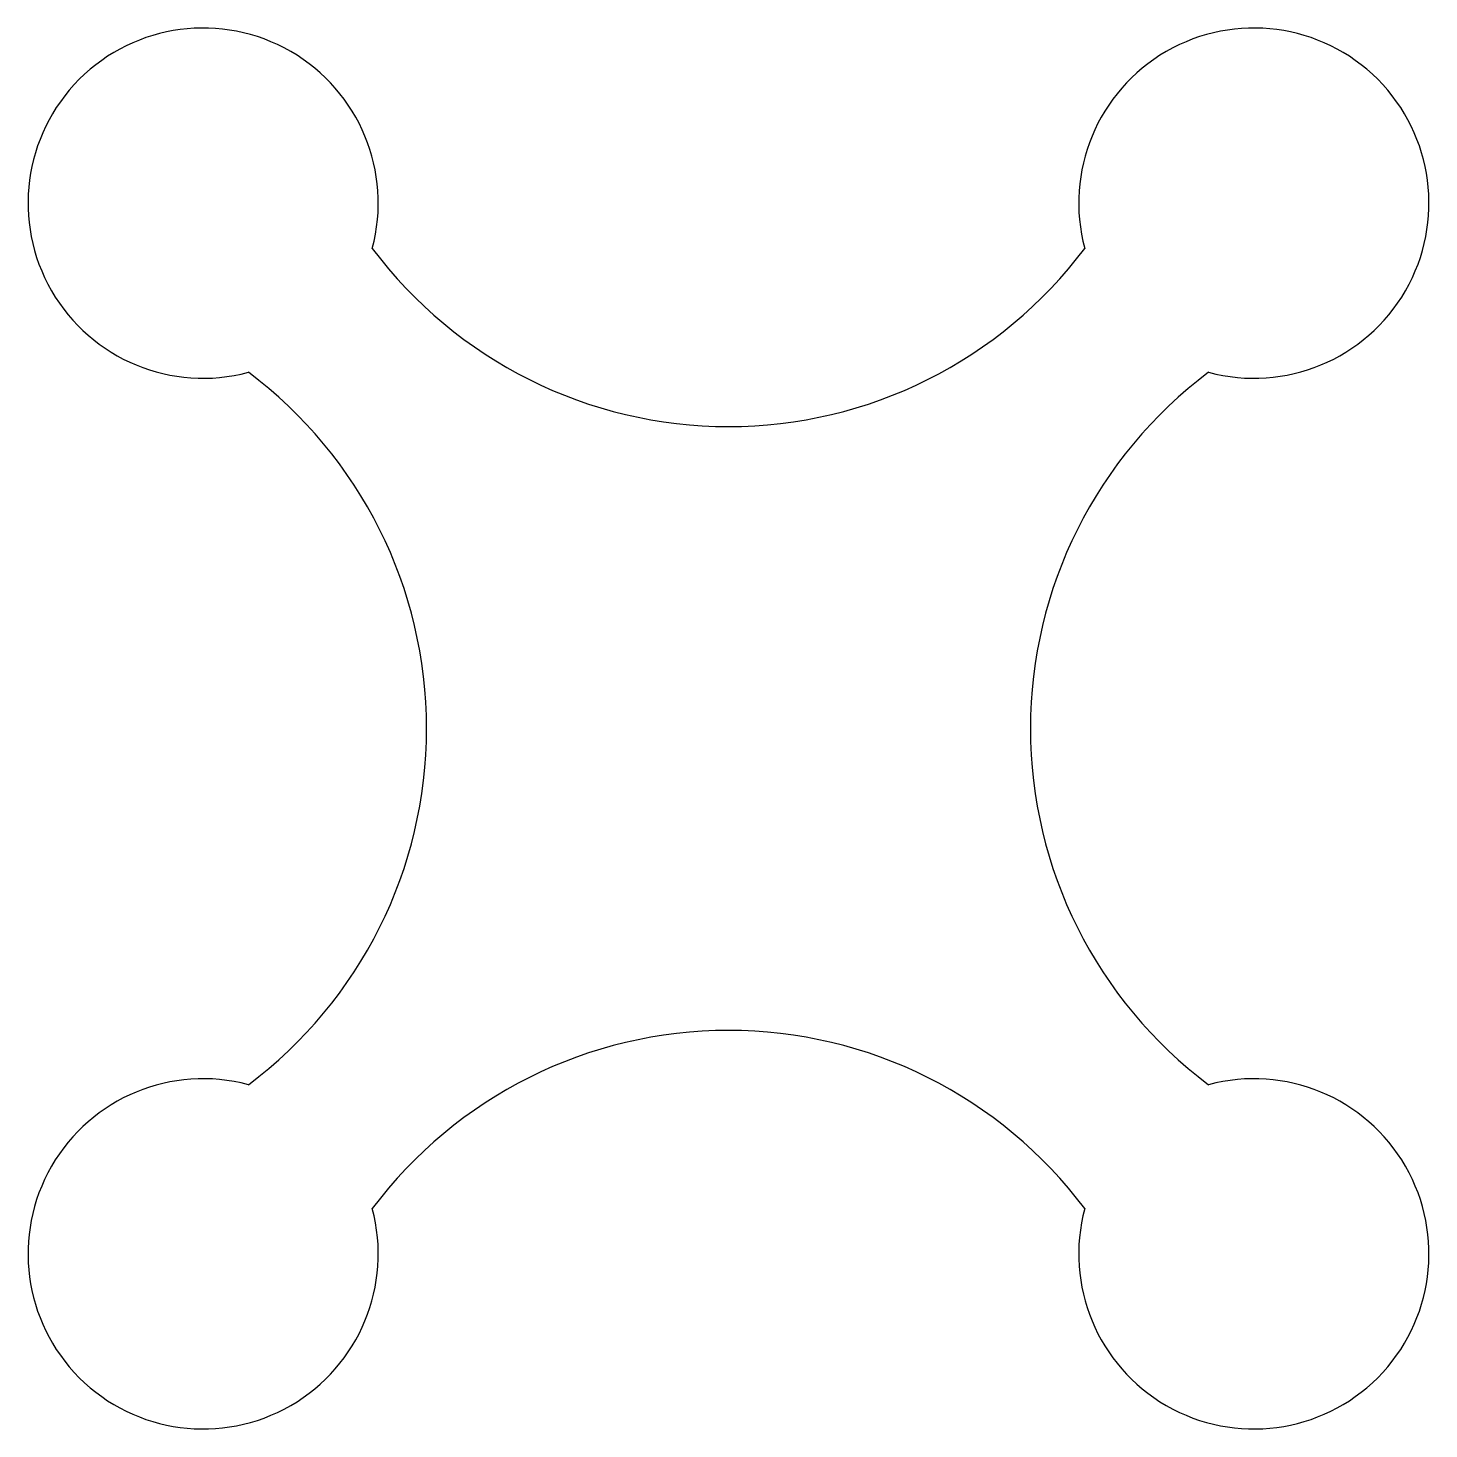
# Model space of a CAD drawing. Header units: millimetres. Extents: x -12 to 88, y -12 to 88.
import ezdxf

# ---------------------------------------------------------------- set-up
doc = ezdxf.new("R2010")
doc.units = ezdxf.units.MM
doc.layers.add('Pad001', color=7, linetype='CONTINUOUS')

msp = doc.modelspace()

# ---------------------------------------------------------------- linework, layer by layer
at = {"layer": 'Pad001'}
for p, q in [((12.07, 71.76), (12.07, 71.76, 3)), ((12.07, 71.76), (12.07, 71.76, 3)), ((62.93, 71.76), (62.93, 71.76, 3)), ((62.93, 71.76), (62.93, 71.76, 3)), ((3.24, 62.93), (3.24, 62.93, 3)), ((3.24, 62.93), (3.24, 62.93, 3)), ((71.76, 62.93), (71.76, 62.93, 3)), ((71.76, 62.93), (71.76, 62.93, 3)), ((3.24, 12.07), (3.24, 12.07, 3)), ((3.24, 12.07), (3.24, 12.07, 3)), ((71.76, 12.07), (71.76, 12.07, 3)), ((71.76, 12.07), (71.76, 12.07, 3)), ((12.07, 3.24), (12.07, 3.24, 3)), ((12.07, 3.24), (12.07, 3.24, 3)), ((62.93, 3.24), (62.93, 3.24, 3)), ((62.93, 3.24), (62.93, 3.24, 3))]:
    msp.add_line(p, q, dxfattribs=at)
for centre, radius, start, end in [((0, 75, 3), 12.5, -15, -74.9999), ((0, 75), 12.5, -15, -74.9999), ((0, 75, 3), 12.5, -15, -74.9999), ((0, 75), 12.5, -15, -74.9999), ((75, 75, 3), 12.5, -105.0001, -165), ((75, 75, 3), 12.5, -105.0001, -165), ((75, 75), 12.5, -105.0001, -165), ((75, 75), 12.5, -105.0001, -165), ((37.5, 90.83, 3), 31.78, -143.1301, -36.8699), ((37.5, 90.83), 31.78, -143.1301, -36.8699), ((37.5, 90.83, 3), 31.78, -143.1301, -36.8699), ((37.5, 90.83), 31.78, -143.1301, -36.8699), ((-15.83, 37.5, 3), 31.78, -53.1301, 53.1301), ((-15.83, 37.5), 31.78, -53.1301, 53.1301), ((-15.83, 37.5, 3), 31.78, -53.1301, 53.1301), ((-15.83, 37.5), 31.78, -53.1301, 53.1301), ((90.83, 37.5, 3), 31.78, 126.8697, -126.8697), ((90.83, 37.5), 31.78, 126.8697, -126.8697), ((90.83, 37.5, 3), 31.78, 126.8697, -126.8697), ((90.83, 37.5), 31.78, 126.8697, -126.8697), ((37.5, -15.83, 3), 31.78, 36.8699, 143.1301), ((37.5, -15.83), 31.78, 36.8699, 143.1301), ((37.5, -15.83, 3), 31.78, 36.8699, 143.1301), ((37.5, -15.83), 31.78, 36.8699, 143.1301), ((0, 0, 3), 12.5, 74.9999, 15), ((0, 0), 12.5, 74.9999, 15), ((0, 0, 3), 12.5, 74.9999, 15), ((0, 0), 12.5, 74.9999, 15), ((75, 0, 3), 12.5, 165, 105.0001), ((75, 0), 12.5, 165, 105.0001), ((75, 0, 3), 12.5, 165, 105.0001), ((75, 0), 12.5, 165, 105.0001)]:
    msp.add_arc(centre, radius, start, end, dxfattribs=at)

doc.saveas('drawing.dxf')
